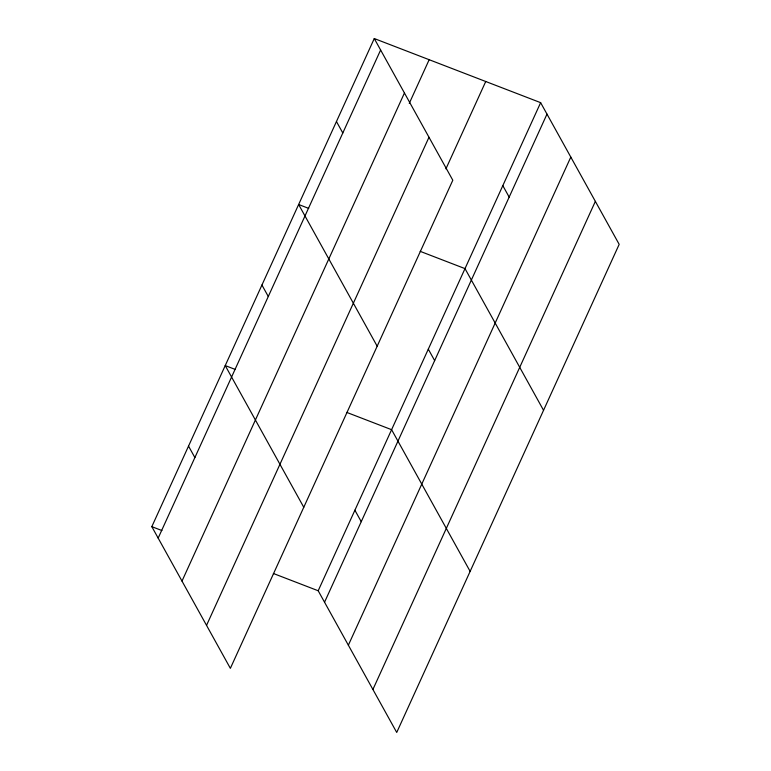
<?xml version="1.0" encoding="UTF-8"?>
<svg xmlns="http://www.w3.org/2000/svg" width="771" height="771" viewBox="0 0 771 771"><rect width="100%" height="100%" fill="white"/><g stroke="black" fill="none" stroke-linecap="round" stroke-linejoin="round"><path stroke-width="1.16" d="M374.272 38.55L452.808 180.241L230.365 668.341L151.82 526.651L374.272 38.55L540.635 102.659L619.18 244.349L396.728 732.45L318.192 590.759L273.368 573.489M158.171 538.1L380.623 50.009M181.995 581.083L404.447 92.983M409.266 103.381L429.168 59.704M206.541 625.358L428.984 137.267M445.927 168.849L485.74 81.504M318.192 590.759L540.635 102.659M324.543 602.218L546.986 114.118M348.357 645.192L570.81 157.091M372.904 689.476L595.357 201.376M308.718 208.392L298.637 204.508L377.183 346.198M420.185 251.346L465.009 268.616L543.545 410.307M235.309 369.463L225.228 365.579L303.774 507.27M346.777 412.418L391.601 429.688L470.137 571.378M151.82 526.651L161.9 530.535M502.817 185.638L509.168 197.097M336.455 121.529L342.806 132.988M428.3 349.147L434.651 360.606M261.938 285.039L268.279 296.498M354.891 510.219L361.242 521.678M188.529 446.11L194.88 457.569"/></g></svg>
